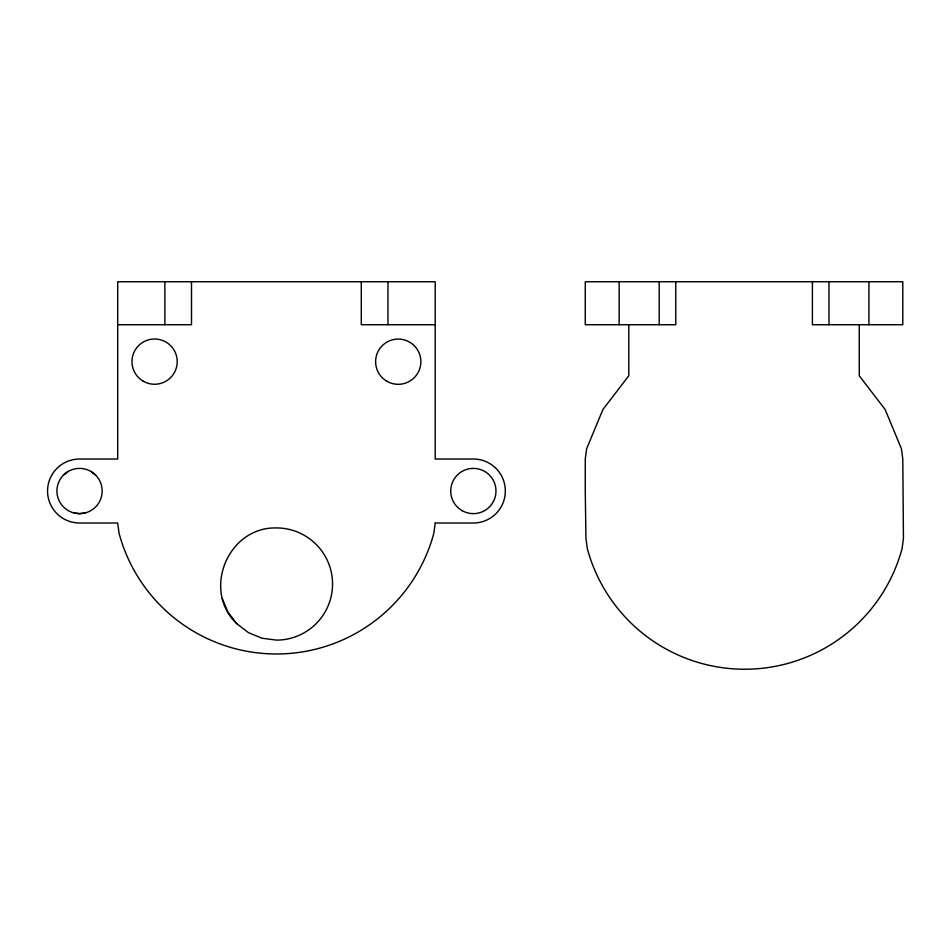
<?xml version="1.0" encoding="UTF-8"?>
<svg xmlns="http://www.w3.org/2000/svg" width="951" height="951" viewBox="0 0 951 951"><rect width="100%" height="100%" fill="white"/><g stroke="black" fill="none" stroke-linecap="round" stroke-linejoin="round"><path stroke-width="1.43" d="M63.551 475.013L68.234 471.423A22.622 22.622 0 0 1 102.173 491.013A22.622 22.622 0 0 1 68.234 510.604A22.622 22.622 0 0 1 68.234 471.423M85.4 512.862L79.539 513.635L73.691 512.862M117.698 324.731L191.496 324.731L191.496 281.746M435.201 324.731L361.285 324.731L361.285 281.746M90.856 471.423L95.54 475.013M236.787 623.69L248.401 632.605L261.929 638.204L276.444 640.118A56.097 56.097 0 0 0 332.541 584.033A56.097 56.097 0 0 0 276.444 527.936C228.038 526.711 201.648 590.369 236.787 623.69L227.871 612.075L222.261 598.548M868.917 281.746L868.917 324.731M859.264 324.731L859.264 375.776L885.155 409.536L901.441 448.836L902.784 459.024L903.45 538.29L902.107 548.465A162.966 162.966 0 0 1 587.29 548.465L585.947 538.29L585.269 491.013L585.269 459.024L586.612 448.836L602.898 409.536L628.789 375.776L628.789 324.731M828.975 281.746L828.975 324.731M812.404 281.746L812.404 324.731L902.784 324.731L902.784 281.746L585.269 281.746L585.269 324.731L675.769 324.731L675.769 281.746M659.186 281.746L659.186 324.731M619.16 281.746L619.16 324.731M387.96 281.746L387.96 324.731M164.868 281.746L164.868 324.731M435.201 523.014L433.858 533.19A162.966 162.966 0 0 1 119.03 533.19L117.698 523.014L79.539 523.014A31.989 31.989 0 0 1 47.55 491.013A31.989 31.989 0 0 1 79.539 459.024L117.698 459.024L117.698 281.746L435.201 281.746L435.201 459.024L473.348 459.024A31.989 31.989 0 0 1 505.338 491.013A31.989 31.989 0 0 1 473.348 523.014L435.201 523.014M462.031 510.604A22.622 22.622 0 0 0 495.97 491.013A22.622 22.622 0 0 0 462.031 471.423A22.622 22.622 0 0 0 462.031 510.604M143.28 381.22A22.622 22.622 0 0 0 177.219 361.63A22.622 22.622 0 0 0 143.28 342.039A22.622 22.622 0 0 0 143.28 381.22M386.926 381.28A22.622 22.622 0 0 0 420.865 361.689A22.622 22.622 0 0 0 386.926 342.098A22.622 22.622 0 0 0 386.926 381.28"/></g></svg>
